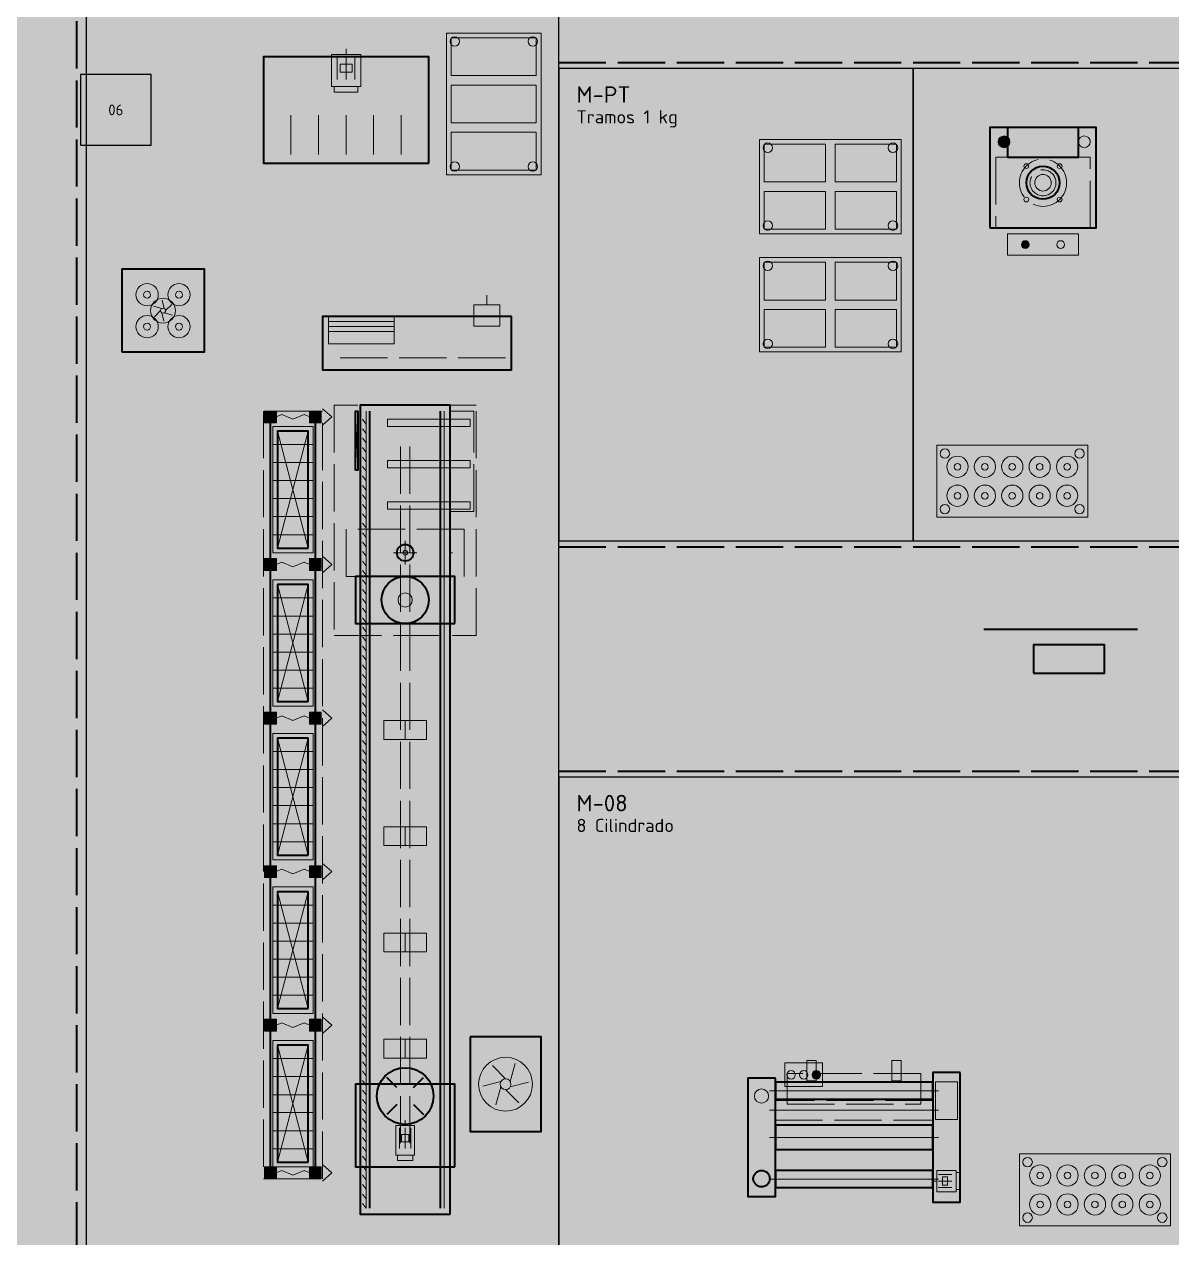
# Model space of a CAD drawing. Header units: millimetres. Extents: x 0 to 1189, y 0 to 841.
# Drawn here: x 227.8 to 324.9, y 459 to 561.8 of the extents above; entities that cross this region are included whole.
import ezdxf
from ezdxf.enums import TextEntityAlignment as Align

# ---------------------------------------------------------------- set-up
doc = ezdxf.new("R2010")
doc.units = ezdxf.units.MM
doc.linetypes.add('IRAM-E-TRAZOS', pattern=[5, 4, -1])
doc.linetypes.add('IRAM-F-TRAZO-PUNTO', pattern=[20, 15, -2, 1, -2])
for name, color, linetype, lineweight in [('A-EJE', 1, 'IRAM-F-TRAZO-PUNTO', 18), ('A-EQUIPO-FINO', 8, 'CONTINUOUS', 13), ('A-EQUIPO-OCULTO', 8, 'IRAM-E-TRAZOS', 13), ('A-EQUIPO-RELLENO', 9, 'CONTINUOUS', 13), ('A-RELLENO', 9, 'CONTINUOUS', 13), ('A-SECTOR', 1, 'CONTINUOUS', 25), ('A-SECTOR-TXT', 1, 'CONTINUOUS', 25), ('A-SEGURIDAD', 1, 'IRAM-E-TRAZOS', 18), ('A-TEXTO', 7, 'CONTINUOUS', 18), ('S-ESCAPE', 3, 'CONTINUOUS', 35), ('S-INCENDIO', 1, 'CONTINUOUS', 25)]:
    doc.layers.add(name, color=color, linetype=linetype, lineweight=lineweight)
doc.layers.add('A-EQUIPO', color=30, linetype='CONTINUOUS', lineweight=35, true_color=0xe67800)
doc.layers.add('A-PASILLO', color=2, linetype='IRAM-E-TRAZOS', lineweight=35, true_color=0xd7a500)
doc.styles.add('ISO3098', font='isocpeur.ttf')

msp = doc.modelspace()

# ---------------------------------------------------------------- hatches: boundary and pattern name
at = {"layer": 'A-EQUIPO-RELLENO', "true_color": 0xeeeeee}
h = msp.add_hatch(color=7, dxfattribs=at)
h.dxf.hatch_style = 1
h.paths.add_polyline_path([(263.5, 549), (271.5, 549), (271.5, 561), (263.5, 561)])
at = {"layer": 'A-EQUIPO-RELLENO', "true_color": 0xfaecc8}
h = msp.add_hatch(color=7, dxfattribs=at)
h.dxf.hatch_style = 1
h.paths.add_polyline_path([(263.9, 557.4), (271.1, 557.4), (271.1, 560.6), (263.9, 560.6)])
at = {"layer": 'A-EQUIPO-RELLENO', "true_color": 0xd7e1d7}
h = msp.add_hatch(color=7, dxfattribs=at)
h.dxf.hatch_style = 1
h.paths.add_polyline_path([(262, 550), (262, 559), (248, 559), (248, 550)])
at = {"layer": 'A-EQUIPO-RELLENO', "true_color": 0xcdd0d4}
h = msp.add_hatch(color=7, dxfattribs=at)
h.dxf.hatch_style = 1
h.paths.add_polyline_path([(256.25, 556.48), (256.25, 559.18), (253.75, 559.18), (253.75, 556.48)])
at = {"layer": 'A-EQUIPO-RELLENO', "true_color": 0xfaecc8}
h = msp.add_hatch(color=7, dxfattribs=at)
h.dxf.hatch_style = 1
h.paths.add_polyline_path([(263.9, 553.4), (271.1, 553.4), (271.1, 556.6), (263.9, 556.6)])
at = {"layer": 'A-EQUIPO-RELLENO', "true_color": 0xeeeeee}
h = msp.add_hatch(color=7, dxfattribs=at)
h.dxf.hatch_style = 1
h.paths.add_polyline_path([(309.5, 544.5), (318.5, 544.5), (318.5, 553), (309.5, 553)])
at = {"layer": 'A-EQUIPO-RELLENO', "true_color": 0xcdd0d4}
h = msp.add_hatch(color=7, dxfattribs=at)
h.dxf.hatch_style = 1
h.paths.add_polyline_path([(311, 550.5), (317, 550.5), (317, 553), (311, 553)])
at = {"layer": 'A-EQUIPO-RELLENO', "true_color": 0xfaecc8}
h = msp.add_hatch(color=7, dxfattribs=at)
h.dxf.hatch_style = 1
h.paths.add_polyline_path([(263.9, 549.4), (271.1, 549.4), (271.1, 552.6), (263.9, 552.6)])
at = {"layer": 'A-EQUIPO-RELLENO', "true_color": 0xeeeeee}
h = msp.add_hatch(color=7, dxfattribs=at)
h.dxf.hatch_style = 1
h.paths.add_polyline_path([(290, 544), (302, 544), (302, 552), (290, 552)])
at = {"layer": 'A-EQUIPO-RELLENO', "true_color": 0xffffff}
h = msp.add_hatch(color=7, dxfattribs=at)
h.dxf.hatch_style = 1
h.paths.add_polyline_path([(311.2, 551.8), (311.18, 551.93), (311.13, 552.05), (311.05, 552.15), (310.95, 552.23), (310.83, 552.28), (310.7, 552.3), (310.57, 552.28), (310.45, 552.23), (310.35, 552.15), (310.27, 552.05), (310.22, 551.93), (310.2, 551.8), (310.22, 551.67), (310.27, 551.55), (310.35, 551.45), (310.45, 551.37), (310.57, 551.32), (310.7, 551.3), (310.83, 551.32), (310.95, 551.37), (311.05, 551.45), (311.13, 551.55), (311.18, 551.67)])
at = {"layer": 'A-EQUIPO-RELLENO', "true_color": 0xfaecc8}
h = msp.add_hatch(color=7, dxfattribs=at)
h.dxf.hatch_style = 1
h.paths.add_polyline_path([(290.4, 548.4), (295.6, 548.4), (295.6, 551.6), (290.4, 551.6)])
h = msp.add_hatch(color=7, dxfattribs=at)
h.dxf.hatch_style = 1
h.paths.add_polyline_path([(296.4, 548.4), (301.6, 548.4), (301.6, 551.6), (296.4, 551.6)])
h = msp.add_hatch(color=7, dxfattribs=at)
h.dxf.hatch_style = 1
h.paths.add_polyline_path([(290.4, 544.4), (295.6, 544.4), (295.6, 547.6), (290.4, 547.6)])
h = msp.add_hatch(color=7, dxfattribs=at)
h.dxf.hatch_style = 1
h.paths.add_polyline_path([(296.4, 544.4), (301.6, 544.4), (301.6, 547.6), (296.4, 547.6)])
at = {"layer": 'A-EQUIPO-RELLENO', "true_color": 0xcdd0d4}
h = msp.add_hatch(color=7, dxfattribs=at)
h.dxf.hatch_style = 1
h.paths.add_polyline_path([(311, 542.2), (317, 542.2), (317, 544), (311, 544)])
at = {"layer": 'A-EQUIPO-RELLENO', "true_color": 0xdc2828}
h = msp.add_hatch(color=7, dxfattribs=at)
h.dxf.hatch_style = 1
h.paths.add_polyline_path([(312.82, 543.1), (312.81, 543.18), (312.78, 543.26), (312.73, 543.33), (312.66, 543.38), (312.58, 543.41), (312.5, 543.42), (312.42, 543.41), (312.34, 543.38), (312.27, 543.33), (312.22, 543.26), (312.19, 543.18), (312.18, 543.1), (312.19, 543.02), (312.22, 542.94), (312.27, 542.87), (312.34, 542.82), (312.42, 542.79), (312.5, 542.78), (312.58, 542.79), (312.66, 542.82), (312.73, 542.87), (312.78, 542.94), (312.81, 543.02)])
at = {"layer": 'A-EQUIPO-RELLENO', "true_color": 0xeeeeee}
h = msp.add_hatch(color=7, dxfattribs=at)
h.dxf.hatch_style = 1
h.paths.add_polyline_path([(290, 534), (302, 534), (302, 542), (290, 542)])
at = {"layer": 'A-EQUIPO-RELLENO', "true_color": 0xfaecc8}
h = msp.add_hatch(color=7, dxfattribs=at)
h.dxf.hatch_style = 1
h.paths.add_polyline_path([(290.4, 538.4), (295.6, 538.4), (295.6, 541.6), (290.4, 541.6)])
h = msp.add_hatch(color=7, dxfattribs=at)
h.dxf.hatch_style = 1
h.paths.add_polyline_path([(296.4, 538.4), (301.6, 538.4), (301.6, 541.6), (296.4, 541.6)])
at = {"layer": 'A-EQUIPO-RELLENO', "true_color": 0xe6e6dc}
h = msp.add_hatch(color=7, dxfattribs=at)
h.dxf.hatch_style = 1
h.paths.add_polyline_path([(236, 534), (243, 534), (243, 541), (236, 541)])
at = {"layer": 'A-EQUIPO-RELLENO', "true_color": 0xcdd0d4}
h = msp.add_hatch(color=7, dxfattribs=at)
h.dxf.hatch_style = 1
h.paths.add_polyline_path([(268, 538), (265.8, 538), (265.8, 536.2), (268, 536.2)])
at = {"layer": 'A-EQUIPO-RELLENO', "true_color": 0xfaecc8}
h = msp.add_hatch(color=7, dxfattribs=at)
h.dxf.hatch_style = 1
h.paths.add_polyline_path([(290.4, 534.4), (295.6, 534.4), (295.6, 537.6), (290.4, 537.6)])
h = msp.add_hatch(color=7, dxfattribs=at)
h.dxf.hatch_style = 1
h.paths.add_polyline_path([(296.4, 534.4), (301.6, 534.4), (301.6, 537.6), (296.4, 537.6)])
at = {"layer": 'A-EQUIPO-RELLENO', "true_color": 0xeedec0}
h = msp.add_hatch(color=7, dxfattribs=at)
h.dxf.hatch_style = 1
h.paths.add_polyline_path([(269, 537), (253, 537), (253, 532.5), (269, 532.5)])
at = {"layer": 'A-EQUIPO-RELLENO', "true_color": 0xeeeeee}
h = msp.add_hatch(color=7, dxfattribs=at)
h.dxf.hatch_style = 1
h.paths.add_polyline_path([(263.8, 461), (263.8, 529.5), (256.2, 529.5), (256.2, 461)])
at = {"layer": 'A-EQUIPO-RELLENO', "true_color": 0x969ba0}
h = msp.add_hatch(color=7, dxfattribs=at)
h.dxf.hatch_style = 1
h.paths.add_polyline_path([(249.1, 528), (249.1, 529), (248.1, 529), (248.1, 528)])
h = msp.add_hatch(color=7, dxfattribs=at)
h.dxf.hatch_style = 1
h.paths.add_polyline_path([(252.9, 528), (252.9, 529), (251.9, 529), (251.9, 528)])
at = {"layer": 'A-EQUIPO-RELLENO', "true_color": 0xcdd0d4}
h = msp.add_hatch(color=7, dxfattribs=at)
h.dxf.hatch_style = 1
h.paths.add_polyline_path([(255.8, 524), (255.8, 529), (256, 529), (256, 524)])
h = msp.add_hatch(color=7, dxfattribs=at)
h.dxf.hatch_style = 1
h.paths.add_polyline_path([(265.5, 527.7), (265.5, 528.3), (258.5, 528.3), (258.5, 527.7)])
at = {"layer": 'A-EQUIPO-RELLENO', "true_color": 0xeedec0}
h = msp.add_hatch(color=7, dxfattribs=at)
h.dxf.hatch_style = 1
h.paths.add_polyline_path([(252.2, 517), (252.2, 527.7), (248.8, 527.7), (248.8, 517)])
at = {"layer": 'A-EQUIPO-RELLENO', "true_color": 0xeeeeee}
h = msp.add_hatch(color=7, dxfattribs=at)
h.dxf.hatch_style = 1
h.paths.add_polyline_path([(305, 520), (317.8, 520), (317.8, 526.1), (305, 526.1)])
at = {"layer": 'A-EQUIPO-RELLENO', "true_color": 0xcdd0d4}
h = msp.add_hatch(color=7, dxfattribs=at)
h.dxf.hatch_style = 1
h.paths.add_polyline_path([(265.5, 524.2), (265.5, 524.8), (258.5, 524.8), (258.5, 524.2)])
h = msp.add_hatch(color=7, dxfattribs=at)
h.dxf.hatch_style = 1
h.paths.add_polyline_path([(265.5, 520.7), (265.5, 521.3), (258.5, 521.3), (258.5, 520.7)])
at = {"layer": 'A-EQUIPO-RELLENO', "true_color": 0xe2e7ee}
h = msp.add_hatch(color=7, dxfattribs=at)
h.dxf.hatch_style = 1
h.paths.add_polyline_path([(265, 515), (265, 519), (255, 519), (255, 515)])
at = {"layer": 'A-EQUIPO-RELLENO', "true_color": 0x969ba0}
h = msp.add_hatch(color=7, dxfattribs=at)
h.dxf.hatch_style = 1
h.paths.add_polyline_path([(249.1, 515.5), (249.1, 516.5), (248.1, 516.5), (248.1, 515.5)])
h = msp.add_hatch(color=7, dxfattribs=at)
h.dxf.hatch_style = 1
h.paths.add_polyline_path([(252.9, 515.5), (252.9, 516.5), (251.9, 516.5), (251.9, 515.5)])
at = {"layer": 'A-EQUIPO-RELLENO', "true_color": 0xcdd0d4}
h = msp.add_hatch(color=7, dxfattribs=at)
h.dxf.hatch_style = 1
h.paths.add_polyline_path([(264.2, 511), (264.2, 515), (255.8, 515), (255.8, 511)])
at = {"layer": 'A-EQUIPO-RELLENO', "true_color": 0xeedec0}
h = msp.add_hatch(color=7, dxfattribs=at)
h.dxf.hatch_style = 1
h.paths.add_polyline_path([(252.2, 504), (252.2, 514.7), (248.8, 514.7), (248.8, 504)])
at = {"layer": 'A-EQUIPO-RELLENO', "true_color": 0x969ba0}
h = msp.add_hatch(color=7, dxfattribs=at)
h.dxf.hatch_style = 1
h.paths.add_polyline_path([(249.1, 502.5), (249.1, 503.5), (248.1, 503.5), (248.1, 502.5)])
h = msp.add_hatch(color=7, dxfattribs=at)
h.dxf.hatch_style = 1
h.paths.add_polyline_path([(252.9, 502.5), (252.9, 503.5), (251.9, 503.5), (251.9, 502.5)])
at = {"layer": 'A-EQUIPO-RELLENO', "true_color": 0xcdd0d4}
h = msp.add_hatch(color=7, dxfattribs=at)
h.dxf.hatch_style = 1
h.paths.add_polyline_path([(261.8, 501.2), (261.8, 502.8), (258.2, 502.8), (258.2, 501.2)])
at = {"layer": 'A-EQUIPO-RELLENO', "true_color": 0xeedec0}
h = msp.add_hatch(color=7, dxfattribs=at)
h.dxf.hatch_style = 1
h.paths.add_polyline_path([(252.2, 491), (252.2, 501.7), (248.8, 501.7), (248.8, 491)])
at = {"layer": 'A-EQUIPO-RELLENO', "true_color": 0xcdd0d4}
h = msp.add_hatch(color=7, dxfattribs=at)
h.dxf.hatch_style = 1
h.paths.add_polyline_path([(261.8, 492.2), (261.8, 493.8), (258.2, 493.8), (258.2, 492.2)])
at = {"layer": 'A-EQUIPO-RELLENO', "true_color": 0x969ba0}
h = msp.add_hatch(color=7, dxfattribs=at)
h.dxf.hatch_style = 1
h.paths.add_polyline_path([(249.1, 489.5), (249.1, 490.5), (248.1, 490.5), (248.1, 489.5)])
h = msp.add_hatch(color=7, dxfattribs=at)
h.dxf.hatch_style = 1
h.paths.add_polyline_path([(252.9, 489.5), (252.9, 490.5), (251.9, 490.5), (251.9, 489.5)])
at = {"layer": 'A-EQUIPO-RELLENO', "true_color": 0xeedec0}
h = msp.add_hatch(color=7, dxfattribs=at)
h.dxf.hatch_style = 1
h.paths.add_polyline_path([(252.2, 478), (252.2, 488.7), (248.8, 488.7), (248.8, 478)])
at = {"layer": 'A-EQUIPO-RELLENO', "true_color": 0xcdd0d4}
h = msp.add_hatch(color=7, dxfattribs=at)
h.dxf.hatch_style = 1
h.paths.add_polyline_path([(261.8, 483.2), (261.8, 484.8), (258.2, 484.8), (258.2, 483.2)])
at = {"layer": 'A-EQUIPO-RELLENO', "true_color": 0x969ba0}
h = msp.add_hatch(color=7, dxfattribs=at)
h.dxf.hatch_style = 1
h.paths.add_polyline_path([(249.1, 476.5), (249.1, 477.5), (248.1, 477.5), (248.1, 476.5)])
h = msp.add_hatch(color=7, dxfattribs=at)
h.dxf.hatch_style = 1
h.paths.add_polyline_path([(252.9, 476.5), (252.9, 477.5), (251.9, 477.5), (251.9, 476.5)])
at = {"layer": 'A-EQUIPO-RELLENO', "true_color": 0xcdd0d4}
h = msp.add_hatch(color=7, dxfattribs=at)
h.dxf.hatch_style = 1
h.paths.add_polyline_path([(261.8, 474.2), (261.8, 475.8), (258.2, 475.8), (258.2, 474.2)])
at = {"layer": 'A-EQUIPO-RELLENO', "true_color": 0xd7e6f5}
h = msp.add_hatch(color=7, dxfattribs=at)
h.dxf.hatch_style = 1
h.paths.add_polyline_path([(265.5, 476), (265.5, 468), (271.5, 468), (271.5, 476)])
at = {"layer": 'A-EQUIPO-RELLENO', "true_color": 0xeedec0}
h = msp.add_hatch(color=7, dxfattribs=at)
h.dxf.hatch_style = 1
h.paths.add_polyline_path([(252.2, 465), (252.2, 475.7), (248.8, 475.7), (248.8, 465)])
at = {"layer": 'A-EQUIPO-RELLENO', "true_color": 0xcdd0d4}
h = msp.add_hatch(color=7, dxfattribs=at)
h.dxf.hatch_style = 1
h.paths.add_polyline_path([(295.34, 473.8), (292.14, 473.8), (292.14, 471.8), (295.34, 471.8)])
h = msp.add_hatch(color=7, dxfattribs=at)
h.dxf.hatch_style = 1
h.paths.add_polyline_path([(294.8, 474), (294, 474), (294, 472.28), (294.8, 472.28)])
h = msp.add_hatch(color=7, dxfattribs=at)
h.dxf.hatch_style = 1
h.paths.add_polyline_path([(302, 474), (301.2, 474), (301.2, 472.28), (302, 472.28)])
at = {"layer": 'A-EQUIPO-RELLENO', "true_color": 0xdc2828}
h = msp.add_hatch(color=7, dxfattribs=at)
h.dxf.hatch_style = 1
h.paths.add_polyline_path([(294.45, 472.8), (294.46, 472.71), (294.49, 472.62), (294.55, 472.55), (294.63, 472.49), (294.71, 472.45), (294.81, 472.44), (294.9, 472.45), (294.99, 472.49), (295.06, 472.55), (295.12, 472.62), (295.15, 472.71), (295.17, 472.8), (295.15, 472.89), (295.12, 472.98), (295.06, 473.05), (294.99, 473.11), (294.9, 473.15), (294.81, 473.16), (294.71, 473.15), (294.63, 473.11), (294.55, 473.05), (294.49, 472.98), (294.46, 472.89)])
at = {"layer": 'A-EQUIPO-RELLENO', "true_color": 0xcdd0d4}
h = msp.add_hatch(color=7, dxfattribs=at)
h.dxf.hatch_style = 1
h.paths.add_polyline_path([(307, 473), (304.66, 473), (304.66, 462), (307, 462)])
h = msp.add_hatch(color=7, dxfattribs=at)
h.dxf.hatch_style = 1
h.paths.add_polyline_path([(264.2, 465), (264.2, 472), (255.8, 472), (255.8, 465)])
h = msp.add_hatch(color=7, dxfattribs=at)
h.dxf.hatch_style = 1
h.paths.add_polyline_path([(291.34, 472.5), (289, 472.5), (289, 462.5), (291.34, 462.5)])
at = {"layer": 'A-EQUIPO-RELLENO', "true_color": 0xeeeeee}
h = msp.add_hatch(color=7, dxfattribs=at)
h.dxf.hatch_style = 1
h.paths.add_polyline_path([(304.66, 472.18), (291.34, 472.18), (291.34, 470.72), (304.66, 470.72)])
h = msp.add_hatch(color=7, dxfattribs=at)
h.dxf.hatch_style = 1
h.paths.add_polyline_path([(306.77, 472.2), (304.89, 472.2), (304.89, 469), (306.77, 469)])
at = {"layer": 'A-EQUIPO-RELLENO', "true_color": 0xe2e7ee}
h = msp.add_hatch(color=7, dxfattribs=at)
h.dxf.hatch_style = 1
h.paths.add_polyline_path([(304.66, 468.54), (291.34, 468.54), (291.34, 466.46), (304.66, 466.46)])
at = {"layer": 'A-EQUIPO-RELLENO', "true_color": 0xcdd0d4}
h = msp.add_hatch(color=7, dxfattribs=at)
h.dxf.hatch_style = 1
h.paths.add_polyline_path([(260.8, 466), (260.8, 468.5), (259.2, 468.5), (259.2, 466)])
at = {"layer": 'A-EQUIPO-RELLENO', "true_color": 0xeeeeee}
h = msp.add_hatch(color=7, dxfattribs=at)
h.dxf.hatch_style = 1
h.paths.add_polyline_path([(312, 460), (324.8, 460), (324.8, 466.1), (312, 466.1)])
at = {"layer": 'A-EQUIPO-RELLENO', "true_color": 0x969ba0}
h = msp.add_hatch(color=7, dxfattribs=at)
h.dxf.hatch_style = 1
h.paths.add_polyline_path([(249.1, 464), (249.1, 465), (248.1, 465), (248.1, 464)])
h = msp.add_hatch(color=7, dxfattribs=at)
h.dxf.hatch_style = 1
h.paths.add_polyline_path([(252.9, 464), (252.9, 465), (251.9, 465), (251.9, 464)])
at = {"layer": 'A-EQUIPO-RELLENO', "true_color": 0xeeeeee}
h = msp.add_hatch(color=7, dxfattribs=at)
h.dxf.hatch_style = 1
h.paths.add_polyline_path([(304.66, 464.69), (291.34, 464.69), (291.34, 463.24), (304.66, 463.24)])
at = {"layer": 'A-EQUIPO-RELLENO', "true_color": 0xcdd0d4}
h = msp.add_hatch(color=7, dxfattribs=at)
h.dxf.hatch_style = 1
h.paths.add_polyline_path([(306.65, 464.7), (305.01, 464.7), (305.01, 462.9), (306.65, 462.9)])
at = {"layer": 'A-RELLENO', "true_color": 0xe2e2e2}
h = msp.add_hatch(color=7, dxfattribs=at)
h.dxf.hatch_style = 1
h.paths.add_polyline_path([(183, 368), (233, 368), (233, 638), (183, 638)])
at = {"layer": 'A-RELLENO', "true_color": 0xfde4c8}
h = msp.add_hatch(color=7, dxfattribs=at)
h.dxf.hatch_style = 1
h.paths.add_polyline_path([(233, 442), (273, 442), (273, 578), (233, 578)])
at = {"layer": 'A-RELLENO', "true_color": 0xf6f6f6}
h = msp.add_hatch(color=7, dxfattribs=at)
h.dxf.hatch_style = 1
h.paths.add_polyline_path([(273, 558), (446, 558), (446, 578), (273, 578)])
at = {"layer": 'A-RELLENO', "true_color": 0xfde4c8}
h = msp.add_hatch(color=7, dxfattribs=at)
h.dxf.hatch_style = 1
h.paths.add_polyline_path([(273, 518), (303, 518), (303, 558), (273, 558)])
h = msp.add_hatch(color=7, dxfattribs=at)
h.dxf.hatch_style = 1
h.paths.add_polyline_path([(303, 518), (359, 518), (359, 558), (303, 558)])
at = {"layer": 'A-RELLENO', "true_color": 0xf6f6f6}
h = msp.add_hatch(color=7, dxfattribs=at)
h.dxf.hatch_style = 1
h.paths.add_polyline_path([(273, 498), (446, 498), (446, 518), (273, 518)])
at = {"layer": 'A-RELLENO', "true_color": 0xfde4c8}
h = msp.add_hatch(color=7, dxfattribs=at)
h.dxf.hatch_style = 1
h.paths.add_polyline_path([(273, 458), (327, 458), (327, 498), (273, 498)])
at = {"layer": 'S-ESCAPE', "true_color": 0x008c46}
h = msp.add_hatch(color=7, dxfattribs=at)
h.dxf.hatch_style = 1
h.paths.add_polyline_path([(309, 510.5), (311.2, 509.75), (311.2, 511.25)])
h = msp.add_hatch(color=7, dxfattribs=at)
h.dxf.hatch_style = 1
h.paths.add_polyline_path([(313.2, 506.8), (316.2, 506.8), (316.2, 509.2), (313.2, 509.2)])
at = {"layer": 'S-INCENDIO', "true_color": 0xc81414}
h = msp.add_hatch(color=7, dxfattribs=at)
h.dxf.hatch_style = 1
h.paths.add_polyline_path([(232.5, 551.5), (238.5, 551.5), (238.5, 557.5), (232.5, 557.5)])

# ---------------------------------------------------------------- linework, layer by layer
at = {"layer": 'A-EJE'}
for p, q in [((305.16, 471.45), (290.84, 471.45)), ((305.16, 469.79), (290.84, 469.79)), ((305.16, 467.5), (290.84, 467.5)), ((305.16, 463.96), (290.84, 463.96))]:
    msp.add_line(p, q, dxfattribs=at)
at = {"layer": 'A-EQUIPO'}
for p, q in [((248.6, 464), (248.6, 529)), ((252.4, 464), (252.4, 529)), ((257, 461.5), (257, 529)), ((263, 461.5), (263, 529)), ((259.29, 471.71), (258.44, 472.56)), ((260.71, 471.71), (261.56, 472.56)), ((259.29, 470.29), (258.44, 469.44)), ((260.71, 470.29), (261.56, 469.44))]:
    msp.add_line(p, q, dxfattribs=at)
for points in [[(262, 550), (262, 559), (248, 559), (248, 550)], [(309.5, 544.5), (318.5, 544.5), (318.5, 553), (309.5, 553)], [(311, 550.5), (317, 550.5), (317, 553), (311, 553)], [(236, 534), (243, 534), (243, 541), (236, 541)], [(269, 537), (253, 537), (253, 532.5), (269, 532.5)], [(263.8, 461), (263.8, 529.5), (256.2, 529.5), (256.2, 461)], [(255.8, 524), (255.8, 529), (256, 529), (256, 524)], [(251.8, 517.4), (251.8, 527.3), (249.2, 527.3), (249.2, 517.4)], [(264.2, 511), (264.2, 515), (255.8, 515), (255.8, 511)], [(251.8, 504.4), (251.8, 514.3), (249.2, 514.3), (249.2, 504.4)], [(251.8, 491.4), (251.8, 501.3), (249.2, 501.3), (249.2, 491.4)], [(251.8, 478.4), (251.8, 488.3), (249.2, 488.3), (249.2, 478.4)], [(265.5, 476), (265.5, 468), (271.5, 468), (271.5, 476)], [(251.8, 465.4), (251.8, 475.3), (249.2, 475.3), (249.2, 465.4)], [(307, 473), (304.66, 473), (304.66, 462), (307, 462)], [(264.2, 465), (264.2, 472), (255.8, 472), (255.8, 465)], [(291.34, 472.5), (289, 472.5), (289, 462.5), (291.34, 462.5)], [(304.66, 472.18), (291.34, 472.18), (291.34, 470.72), (304.66, 470.72)], [(304.66, 468.54), (291.34, 468.54), (291.34, 466.46), (304.66, 466.46)], [(304.66, 464.69), (291.34, 464.69), (291.34, 463.24), (304.66, 463.24)]]:
    msp.add_lwpolyline(points, close=True, dxfattribs=at)
for centre, radius in [((314, 548.33), 1.4), ((260, 517), 0.7), ((260, 513), 2), ((260, 471), 2.4), ((290.17, 464), 0.7)]:
    msp.add_circle(centre, radius, dxfattribs=at)
at = {"layer": 'A-EQUIPO-FINO'}
for p, q in [((254.25, 557.07), (254.25, 558.96)), ((255, 559.18), (255, 559.67)), ((255, 557.07), (255, 558.96)), ((255.75, 557.07), (255.75, 558.96)), ((250.33, 550.72), (250.33, 554.05)), ((252.67, 550.72), (252.67, 554.05)), ((255, 550.72), (255, 554.05)), ((257.33, 550.72), (257.33, 554.05)), ((259.67, 550.72), (259.67, 554.05)), ((310.31, 551.8), (310.2, 551.8)), ((310.42, 552.08), (310.35, 552.15)), ((310.7, 552.19), (310.7, 552.3)), ((310.7, 551.8), (311.05, 552.05)), ((310.98, 552.08), (311.05, 552.15)), ((311.09, 551.8), (311.2, 551.8)), ((310.42, 551.52), (310.35, 551.45)), ((310.98, 551.52), (311.05, 551.45)), ((266.9, 538), (266.9, 538.8)), ((259.08, 536.58), (253.5, 536.58)), ((259.08, 536.15), (253.5, 536.15)), ((259.08, 535.73), (253.5, 535.73)), ((255.8, 524), (256, 529)), ((256.7, 527.9), (256.4, 528.3)), ((256.7, 461.5), (256.7, 529)), ((263.3, 461.5), (263.3, 529)), ((251.8, 517.4), (249.2, 527.3)), ((249.2, 517.4), (251.8, 527.3)), ((256.7, 527.1), (256.4, 527.5)), ((252.2, 526.17), (248.8, 526.17)), ((256.7, 526.3), (256.4, 526.7)), ((256.7, 525.5), (256.4, 525.9)), ((256.7, 524.7), (256.4, 525.1)), ((252.2, 524.64), (248.8, 524.64)), ((256.7, 523.9), (256.4, 524.3)), ((252.2, 523.11), (248.8, 523.11)), ((256.7, 523.1), (256.4, 523.5)), ((256.7, 522.3), (256.4, 522.7)), ((252.2, 521.59), (248.8, 521.59)), ((256.7, 521.5), (256.4, 521.9)), ((256.7, 520.7), (256.4, 521.1)), ((252.2, 520.06), (248.8, 520.06)), ((256.7, 519.9), (256.4, 520.3)), ((256.7, 519.1), (256.4, 519.5)), ((252.2, 518.53), (248.8, 518.53)), ((256.7, 518.3), (256.4, 518.7)), ((256.7, 517.5), (256.4, 517.9)), ((260, 516), (260, 518)), ((256.7, 516.7), (256.4, 517.1)), ((261, 517), (259, 517)), ((256.7, 515.9), (256.4, 516.3)), ((256.7, 515.1), (256.4, 515.5)), ((251.8, 504.4), (249.2, 514.3)), ((249.2, 504.4), (251.8, 514.3)), ((256.7, 514.3), (256.4, 514.7)), ((256.7, 513.5), (256.4, 513.9)), ((252.2, 513.17), (248.8, 513.17)), ((256.7, 512.7), (256.4, 513.1)), ((256.7, 511.9), (256.4, 512.3)), ((252.2, 511.64), (248.8, 511.64)), ((256.7, 511.1), (256.4, 511.5)), ((256.7, 510.3), (256.4, 510.7)), ((252.2, 510.11), (248.8, 510.11)), ((256.7, 509.5), (256.4, 509.9)), ((256.7, 508.7), (256.4, 509.1)), ((252.2, 508.59), (248.8, 508.59)), ((256.7, 507.9), (256.4, 508.3)), ((252.2, 507.06), (248.8, 507.06)), ((256.7, 507.1), (256.4, 507.5)), ((256.7, 506.3), (256.4, 506.7)), ((256.7, 505.5), (256.4, 505.9)), ((252.2, 505.53), (248.8, 505.53)), ((256.7, 504.7), (256.4, 505.1)), ((256.7, 503.9), (256.4, 504.3)), ((256.7, 503.1), (256.4, 503.5)), ((256.7, 502.3), (256.4, 502.7)), ((260, 501.2), (260, 502.8)), ((256.7, 501.5), (256.4, 501.9)), ((251.8, 491.4), (249.2, 501.3)), ((249.2, 491.4), (251.8, 501.3)), ((256.7, 500.7), (256.4, 501.1)), ((252.2, 500.17), (248.8, 500.17)), ((256.7, 499.9), (256.4, 500.3)), ((256.7, 499.1), (256.4, 499.5)), ((252.2, 498.64), (248.8, 498.64)), ((256.7, 498.3), (256.4, 498.7)), ((256.7, 497.5), (256.4, 497.9)), ((252.2, 497.11), (248.8, 497.11)), ((256.7, 496.7), (256.4, 497.1)), ((256.7, 495.9), (256.4, 496.3)), ((252.2, 495.59), (248.8, 495.59)), ((256.7, 495.1), (256.4, 495.5)), ((256.7, 494.3), (256.4, 494.7)), ((252.2, 494.06), (248.8, 494.06)), ((256.7, 493.5), (256.4, 493.9)), ((260, 492.2), (260, 493.8)), ((252.2, 492.53), (248.8, 492.53)), ((256.7, 492.7), (256.4, 493.1)), ((256.7, 491.9), (256.4, 492.3)), ((256.7, 491.1), (256.4, 491.5)), ((256.7, 490.3), (256.4, 490.7)), ((256.7, 489.5), (256.4, 489.9)), ((256.7, 488.7), (256.4, 489.1)), ((251.8, 478.4), (249.2, 488.3)), ((249.2, 478.4), (251.8, 488.3)), ((256.7, 487.9), (256.4, 488.3)), ((252.2, 487.17), (248.8, 487.17)), ((256.7, 487.1), (256.4, 487.5)), ((256.7, 486.3), (256.4, 486.7)), ((252.2, 485.64), (248.8, 485.64)), ((256.7, 485.5), (256.4, 485.9)), ((256.7, 484.7), (256.4, 485.1)), ((252.2, 484.11), (248.8, 484.11)), ((256.7, 483.9), (256.4, 484.3)), ((260, 483.2), (260, 484.8)), ((256.7, 483.1), (256.4, 483.5)), ((252.2, 482.59), (248.8, 482.59)), ((256.7, 482.3), (256.4, 482.7)), ((256.7, 481.5), (256.4, 481.9)), ((252.2, 481.06), (248.8, 481.06)), ((256.7, 480.7), (256.4, 481.1)), ((256.7, 479.9), (256.4, 480.3)), ((252.2, 479.53), (248.8, 479.53)), ((256.7, 479.1), (256.4, 479.5)), ((256.7, 478.3), (256.4, 478.7)), ((256.7, 477.5), (256.4, 477.9)), ((256.7, 476.7), (256.4, 477.1)), ((256.7, 475.9), (256.4, 476.3)), ((260, 474.2), (260, 475.8)), ((251.8, 465.4), (249.2, 475.3)), ((249.2, 465.4), (251.8, 475.3)), ((256.7, 475.1), (256.4, 475.5)), ((252.2, 474.17), (248.8, 474.17)), ((256.7, 474.3), (256.4, 474.7)), ((256.7, 473.5), (256.4, 473.9)), ((256.7, 472.7), (256.4, 473.1)), ((252.2, 472.64), (248.8, 472.64)), ((256.7, 471.9), (256.4, 472.3)), ((252.2, 471.11), (248.8, 471.11)), ((256.7, 471.1), (256.4, 471.5)), ((256.7, 470.3), (256.4, 470.7)), ((252.2, 469.59), (248.8, 469.59)), ((256.7, 469.5), (256.4, 469.9)), ((256.7, 468.7), (256.4, 469.1)), ((260, 468.5), (260, 468.95)), ((252.2, 468.06), (248.8, 468.06)), ((256.7, 467.9), (256.4, 468.3)), ((259.52, 466.55), (259.52, 468.3)), ((260, 466.55), (260, 468.3)), ((260.48, 466.55), (260.48, 468.3)), ((252.2, 466.53), (248.8, 466.53)), ((256.7, 467.1), (256.4, 467.5)), ((256.7, 466.3), (256.4, 466.7)), ((256.7, 465.5), (256.4, 465.9)), ((256.7, 464.7), (256.4, 465.1)), ((256.7, 463.9), (256.4, 464.3)), ((256.7, 463.1), (256.4, 463.5)), ((305.01, 463.8), (304.72, 463.8)), ((306.29, 464.34), (305.14, 464.34)), ((306.29, 463.8), (305.14, 463.8)), ((256.7, 462.3), (256.4, 462.7)), ((306.29, 463.26), (305.14, 463.26)), ((256.7, 461.5), (256.4, 461.9))]:
    msp.add_line(p, q, dxfattribs=at)
for points in [[(263.5, 549), (271.5, 549), (271.5, 561), (263.5, 561)], [(263.9, 557.4), (271.1, 557.4), (271.1, 560.6), (263.9, 560.6)], [(256.25, 556.48), (256.25, 559.18), (253.75, 559.18), (253.75, 556.48)], [(255.5, 557.7), (255.5, 558.37), (254.5, 558.37), (254.5, 557.7)], [(256, 555.99), (256, 556.48), (254, 556.48), (254, 555.99)], [(263.9, 553.4), (271.1, 553.4), (271.1, 556.6), (263.9, 556.6)], [(263.9, 549.4), (271.1, 549.4), (271.1, 552.6), (263.9, 552.6)], [(290, 544), (302, 544), (302, 552), (290, 552)], [(290.4, 548.4), (295.6, 548.4), (295.6, 551.6), (290.4, 551.6)], [(296.4, 548.4), (301.6, 548.4), (301.6, 551.6), (296.4, 551.6)], [(290.4, 544.4), (295.6, 544.4), (295.6, 547.6), (290.4, 547.6)], [(296.4, 544.4), (301.6, 544.4), (301.6, 547.6), (296.4, 547.6)], [(311, 542.2), (317, 542.2), (317, 544), (311, 544)], [(290, 534), (302, 534), (302, 542), (290, 542)], [(290.4, 538.4), (295.6, 538.4), (295.6, 541.6), (290.4, 541.6)], [(296.4, 538.4), (301.6, 538.4), (301.6, 541.6), (296.4, 541.6)], [(268, 538), (265.8, 538), (265.8, 536.2), (268, 536.2)], [(290.4, 534.4), (295.6, 534.4), (295.6, 537.6), (290.4, 537.6)], [(296.4, 534.4), (301.6, 534.4), (301.6, 537.6), (296.4, 537.6)], [(259.08, 537), (253.5, 537), (253.5, 534.7), (259.08, 534.7)], [(249.1, 528), (249.1, 529), (248.1, 529), (248.1, 528)], [(252.9, 528), (252.9, 529), (251.9, 529), (251.9, 528)], [(265.5, 527.7), (265.5, 528.3), (258.5, 528.3), (258.5, 527.7)], [(252.2, 517), (252.2, 527.7), (248.8, 527.7), (248.8, 517)], [(305, 520), (317.8, 520), (317.8, 526.1), (305, 526.1)], [(265.5, 524.2), (265.5, 524.8), (258.5, 524.8), (258.5, 524.2)], [(265.5, 520.7), (265.5, 521.3), (258.5, 521.3), (258.5, 520.7)], [(249.1, 515.5), (249.1, 516.5), (248.1, 516.5), (248.1, 515.5)], [(252.9, 515.5), (252.9, 516.5), (251.9, 516.5), (251.9, 515.5)], [(252.2, 504), (252.2, 514.7), (248.8, 514.7), (248.8, 504)], [(249.1, 502.5), (249.1, 503.5), (248.1, 503.5), (248.1, 502.5)], [(252.9, 502.5), (252.9, 503.5), (251.9, 503.5), (251.9, 502.5)], [(261.8, 501.2), (261.8, 502.8), (258.2, 502.8), (258.2, 501.2)], [(252.2, 491), (252.2, 501.7), (248.8, 501.7), (248.8, 491)], [(261.8, 492.2), (261.8, 493.8), (258.2, 493.8), (258.2, 492.2)], [(249.1, 489.5), (249.1, 490.5), (248.1, 490.5), (248.1, 489.5)], [(252.9, 489.5), (252.9, 490.5), (251.9, 490.5), (251.9, 489.5)], [(252.2, 478), (252.2, 488.7), (248.8, 488.7), (248.8, 478)], [(261.8, 483.2), (261.8, 484.8), (258.2, 484.8), (258.2, 483.2)], [(249.1, 476.5), (249.1, 477.5), (248.1, 477.5), (248.1, 476.5)], [(252.9, 476.5), (252.9, 477.5), (251.9, 477.5), (251.9, 476.5)], [(261.8, 474.2), (261.8, 475.8), (258.2, 475.8), (258.2, 474.2)], [(252.2, 465), (252.2, 475.7), (248.8, 475.7), (248.8, 465)], [(295.34, 473.8), (292.14, 473.8), (292.14, 471.8), (295.34, 471.8)], [(294.8, 474), (294, 474), (294, 472.28), (294.8, 472.28)], [(302, 474), (301.2, 474), (301.2, 472.28), (302, 472.28)], [(306.77, 472.2), (304.89, 472.2), (304.89, 469), (306.77, 469)], [(260.8, 466), (260.8, 468.5), (259.2, 468.5), (259.2, 466)], [(260.32, 467.12), (260.32, 467.75), (259.68, 467.75), (259.68, 467.12)], [(260.64, 465.55), (260.64, 466), (259.36, 466), (259.36, 465.55)], [(312, 460), (324.8, 460), (324.8, 466.1), (312, 466.1)], [(249.1, 464), (249.1, 465), (248.1, 465), (248.1, 464)], [(252.9, 464), (252.9, 465), (251.9, 465), (251.9, 464)], [(306.65, 464.7), (305.01, 464.7), (305.01, 462.9), (306.65, 462.9)], [(306.94, 464.52), (306.65, 464.52), (306.65, 463.08), (306.94, 463.08)], [(305.91, 464.16), (305.5, 464.16), (305.5, 463.44), (305.91, 463.44)]]:
    msp.add_lwpolyline(points, close=True, dxfattribs=at)
for points in [[(239.39, 537.68), (238.69, 537.88)], [(239.29, 537.5), (238.77, 536.99)], [(239.6, 537.68), (239.42, 538.39)], [(239.71, 537.5), (240.23, 538.01)], [(239.39, 537.32), (239.58, 536.61)], [(239.6, 537.32), (240.31, 537.12)], [(252.4, 528.3), (251.45, 528.7), (250.5, 528.3), (249.55, 528.7), (248.6, 528.3)], [(252.4, 515.8), (251.45, 516.2), (250.5, 515.8), (249.55, 516.2), (248.6, 515.8)], [(252.4, 502.8), (251.45, 503.2), (250.5, 502.8), (249.55, 503.2), (248.6, 502.8)], [(252.4, 489.8), (251.45, 490.2), (250.5, 489.8), (249.55, 490.2), (248.6, 489.8)], [(252.4, 476.8), (251.45, 477.2), (250.5, 476.8), (249.55, 477.2), (248.6, 476.8)], [(268.89, 472.23), (269.32, 473.76)], [(268.5, 472.46), (267.39, 473.59)], [(268.11, 472.23), (266.57, 471.83)], [(268.11, 471.77), (267.68, 470.24)], [(268.89, 471.77), (270.43, 472.17)], [(268.5, 471.54), (269.61, 470.41)], [(252.4, 464.3), (251.45, 464.7), (250.5, 464.3), (249.55, 464.7), (248.6, 464.3)]]:
    msp.add_lwpolyline(points, dxfattribs=at)
for centre, radius in [((264.2, 560.3), 0.4), ((270.8, 560.3), 0.4), ((310.7, 551.8), 0.5), ((317.5, 551.8), 0.5), ((290.7, 551.3), 0.4), ((301.3, 551.3), 0.4), ((264.2, 549.7), 0.4), ((270.8, 549.7), 0.4), ((312.59, 549.74), 0.2), ((315.41, 549.74), 0.2), ((314, 548.33), 0.7), ((312.59, 546.91), 0.2), ((315.41, 546.91), 0.2), ((290.7, 544.7), 0.4), ((301.3, 544.7), 0.4), ((312.5, 543.1), 0.324), ((315.5, 543.1), 0.324), ((290.7, 541.3), 0.4), ((301.3, 541.3), 0.4), ((238.15, 538.85), 0.945), ((240.85, 538.85), 0.945), ((238.15, 538.85), 0.294), ((239.5, 537.5), 1.05), ((240.85, 538.85), 0.294), ((239.5, 537.5), 0.21), ((238.15, 536.15), 0.945), ((238.15, 536.15), 0.294), ((240.85, 536.15), 0.945), ((240.85, 536.15), 0.294), ((290.7, 534.7), 0.4), ((301.3, 534.7), 0.4), ((305.7, 525.4), 0.4), ((306.76, 524.28), 0.9), ((309.08, 524.28), 0.9), ((311.4, 524.28), 0.9), ((313.72, 524.28), 0.9), ((316.04, 524.28), 0.9), ((317.1, 525.4), 0.4), ((306.76, 524.28), 0.28), ((309.08, 524.28), 0.28), ((311.4, 524.28), 0.28), ((313.72, 524.28), 0.28), ((316.04, 524.28), 0.28), ((306.76, 521.83), 0.9), ((306.76, 521.83), 0.28), ((309.08, 521.83), 0.9), ((309.08, 521.83), 0.28), ((311.4, 521.83), 0.9), ((311.4, 521.83), 0.28), ((313.72, 521.83), 0.9), ((313.72, 521.83), 0.28), ((316.04, 521.83), 0.9), ((316.04, 521.83), 0.28), ((305.7, 520.7), 0.4), ((317.1, 520.7), 0.4), ((260, 517), 0.2), ((260, 513), 0.6), ((268.5, 472), 2.28), ((292.67, 472.8), 0.36), ((293.74, 472.8), 0.36), ((294.81, 472.8), 0.36), ((268.5, 472), 0.456), ((290.17, 471), 0.6), ((312.7, 465.4), 0.4), ((324.1, 465.4), 0.4), ((313.76, 464.27), 0.9), ((313.76, 464.27), 0.28), ((316.08, 464.27), 0.9), ((316.08, 464.27), 0.28), ((318.4, 464.27), 0.9), ((318.4, 464.27), 0.28), ((320.72, 464.27), 0.9), ((320.72, 464.27), 0.28), ((323.04, 464.27), 0.9), ((323.04, 464.27), 0.28), ((313.76, 461.82), 0.9), ((316.08, 461.82), 0.9), ((318.4, 461.82), 0.9), ((320.72, 461.82), 0.9), ((323.04, 461.82), 0.9), ((313.76, 461.82), 0.28), ((316.08, 461.82), 0.28), ((318.4, 461.82), 0.28), ((320.72, 461.82), 0.28), ((323.04, 461.82), 0.28), ((312.7, 460.7), 0.4), ((324.1, 460.7), 0.4)]:
    msp.add_circle(centre, radius, dxfattribs=at)
at = {"layer": 'A-EQUIPO-OCULTO'}
for p, q in [((268.5, 533.5), (253.5, 533.5)), ((259.6, 467), (259.6, 526.5)), ((260.4, 467), (260.4, 526.5)), ((263.8, 517), (264, 517))]:
    msp.add_line(p, q, dxfattribs=at)
for points in [[(253, 464), (253, 529), (248, 529), (248, 464)], [(265.8, 520.5), (265.8, 529), (263.8, 529), (263.8, 520.5)], [(265, 515), (265, 519), (255, 519), (255, 515)], [(303.66, 472.91), (292.34, 472.91), (292.34, 470.31), (303.66, 470.31)], [(304.66, 470.62), (291.34, 470.62), (291.34, 468.96), (304.66, 468.96)]]:
    msp.add_lwpolyline(points, close=True, dxfattribs=at)
for radius in [2, 1.1]:
    msp.add_circle((314, 548.33), radius, dxfattribs=at)
at = {"layer": 'A-PASILLO'}
for p, q in [((232.2, 368), (232.2, 638)), ((273, 558.5), (446, 558.5)), ((273, 517.5), (446, 517.5)), ((273, 498.5), (446, 498.5))]:
    msp.add_line(p, q, dxfattribs=at)
at = {"layer": 'A-SECTOR'}
for points in [[(233, 442), (273, 442), (273, 578), (233, 578)], [(273, 518), (303, 518), (303, 558), (273, 558)], [(303, 518), (359, 518), (359, 558), (303, 558)], [(273, 458), (327, 458), (327, 498), (273, 498)]]:
    msp.add_lwpolyline(points, close=True, dxfattribs=at)
at = {"layer": 'A-SEGURIDAD'}
for points in [[(310, 544.5), (318, 544.5), (318, 550.5), (310, 550.5)], [(266, 510), (266, 529.5), (254, 529.5), (254, 510)]]:
    msp.add_lwpolyline(points, close=True, dxfattribs=at)
for points in [[(253, 527.8), (253.8, 528.5), (253, 529.2)], [(253, 515.3), (253.8, 516), (253, 516.7)], [(253, 502.3), (253.8, 503), (253, 503.7)], [(253, 489.3), (253.8, 490), (253, 490.7)], [(253, 476.3), (253.8, 477), (253, 477.7)], [(253, 463.8), (253.8, 464.5), (253, 465.2)]]:
    msp.add_lwpolyline(points, dxfattribs=at)
at = {"layer": 'S-ESCAPE'}
msp.add_line((322, 510.5), (309, 510.5), dxfattribs=at)
msp.add_lwpolyline([(313.2, 506.8), (319.2, 506.8), (319.2, 509.2), (313.2, 509.2)], close=True, dxfattribs=at)
at = {"layer": 'S-INCENDIO'}
msp.add_lwpolyline([(232.5, 551.5), (238.5, 551.5), (238.5, 557.5), (232.5, 557.5)], close=True, dxfattribs=at)

# ---------------------------------------------------------------- texts
at = {"layer": 'A-SECTOR-TXT', "style": 'ISO3098'}
for s, height, p in [('M-PT', 1.4, (274.5, 556.5)), ('Tramos 1 kg', 1.12, (274.5, 554.47)), ('M-08', 1.4, (274.5, 496.5)), ('8 Cilindrado', 1.12, (274.5, 494.47))]:
    msp.add_text(s, height=height, dxfattribs=at).set_placement(p, align=Align.TOP_LEFT)
at = {"layer": 'A-TEXTO', "style": 'ISO3098'}
msp.add_text('06', height=0.91, dxfattribs=at).set_placement((235.5, 554.5), align=Align.MIDDLE_CENTER)

doc.saveas('drawing.dxf')
